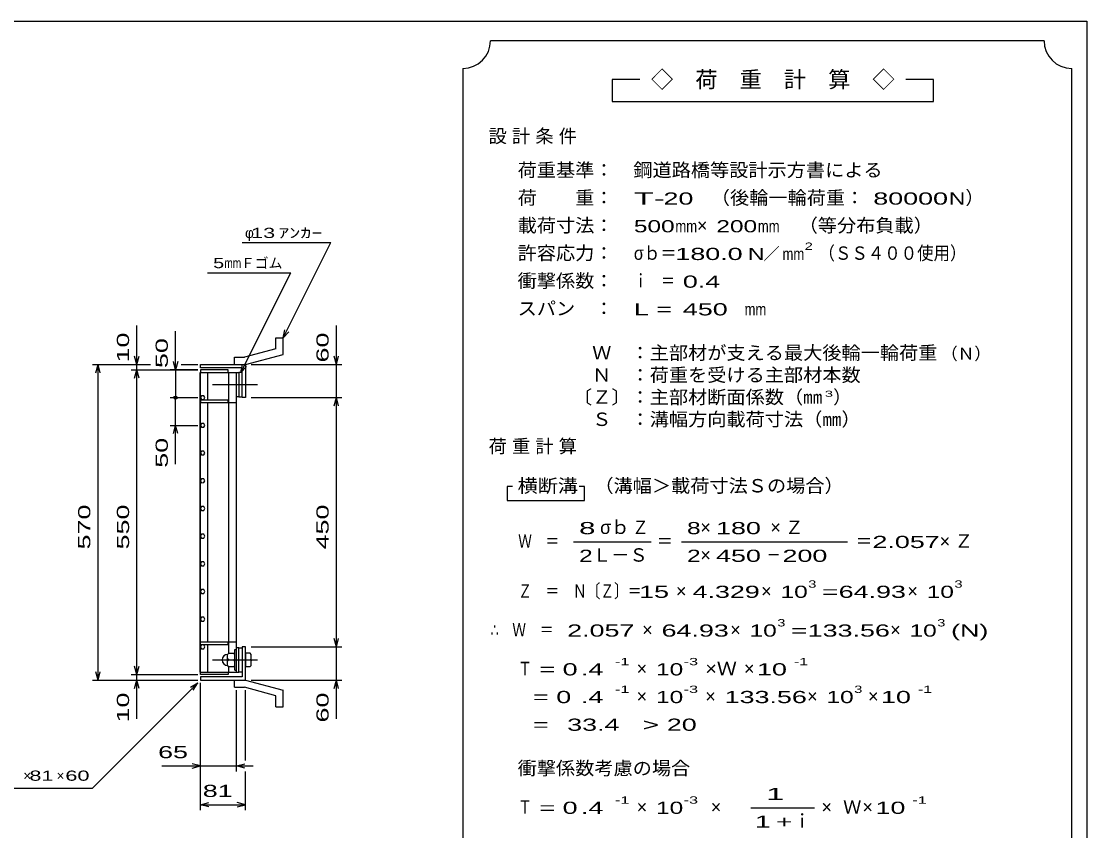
# Model space of a CAD drawing. Units: millimetres, scale not verified. Extents: x -1820 to 1731, y -1282 to 1054.
# Drawn here: x -194 to 1731, y -408 to 1054 of the extents above; entities that cross this region are included whole.
import ezdxf
from ezdxf.enums import TextEntityAlignment as Align

# ---------------------------------------------------------------- set-up
doc = ezdxf.new("R2010")
doc.units = ezdxf.units.MM
doc.header["$LTSCALE"] = 10
doc.linetypes.add('CHAIN', pattern=[18.5, 12, -1.5, 3.5, -1.5])
for name, color, linetype, lineweight in [('0_2', 150, 'Continuous', 25), ('16', 3, 'Continuous', 25), ('19', 6, 'Continuous', 25), ('22', 4, 'Continuous', 25), ('24', 2, 'Continuous', 25)]:
    doc.layers.add(name, color=color, linetype=linetype, lineweight=lineweight)
doc.styles.add('ベクトル', font='')
doc.styles.get('ベクトル').set_extended_font_data('ベクトル')

msp = doc.modelspace()

# ---------------------------------------------------------------- linework, layer by layer
at = {"layer": '0_2'}
for p, q in [((-1729, 1053.5), (1731, 1053.5)), ((1731, 1053.5), (1731, -1146.5))]:
    msp.add_line(p, q, dxfattribs=at)
at = {"layer": '16'}
for p, q in [((180, 424), (130, 424)), ((130, 424), (130, 419.5)), ((180, 419.5), (180, 424)), ((129.3, -121.5), (129.3, 419.5)), ((129.3, 419.5), (130, 419.5)), ((130, 419.5), (180, 419.5)), ((130, -121.5), (130, 419.5)), ((130, 419.5), (195, 419.5)), ((143.5, 369.5), (143.5, 419.5)), ((181.5, -86.5), (181.5, 419.5)), ((195, -121.5), (195, 419.5)), ((195, 419.5), (199.5, 419.5)), ((199.5, 419.5), (199.5, 375.5)), ((205.5, 419.5), (199.5, 419.5)), ((205.5, 375.5), (205.5, 419.5)), ((131.98, 377.45), (130, 373.97)), ((130, 373.97), (132.02, 370.52)), ((130, 369.5), (130, 365)), ((180, 369.5), (130, 369.5)), ((135.98, 377.48), (131.98, 377.45)), ((132.02, 370.52), (136.02, 370.55)), ((138, 374), (135.98, 377.48)), ((136.02, 370.55), (138, 374.03)), ((180, 365), (180, 369.5)), ((199.5, 375.5), (195, 375.5)), ((199.5, 375.5), (205.5, 375.5)), ((130, 365), (195, 365)), ((143.5, -67), (143.5, 365)), ((131.98, 327.45), (130, 323.97)), ((135.98, 327.48), (131.98, 327.45)), ((138, 324), (135.98, 327.48)), ((130, 323.97), (132.02, 320.52)), ((132.02, 320.52), (136.02, 320.55)), ((136.02, 320.55), (138, 324.03)), ((131.98, 277.45), (130, 273.97)), ((130, 273.97), (132.02, 270.52)), ((135.98, 277.48), (131.98, 277.45)), ((132.02, 270.52), (136.02, 270.55)), ((138, 274), (135.98, 277.48)), ((136.02, 270.55), (138, 274.03)), ((131.98, 227.45), (130, 223.97)), ((130, 223.97), (132.02, 220.52)), ((135.98, 227.48), (131.98, 227.45)), ((132.02, 220.52), (136.02, 220.55)), ((138, 224), (135.98, 227.48)), ((136.02, 220.55), (138, 224.03)), ((131.98, 177.45), (130, 173.97)), ((130, 173.97), (132.02, 170.52)), ((135.98, 177.48), (131.98, 177.45)), ((138, 174), (135.98, 177.48)), ((136.02, 170.55), (138, 174.03)), ((132.02, 170.52), (136.02, 170.55)), ((131.98, 127.45), (130, 123.97)), ((130, 123.97), (132.02, 120.52)), ((135.98, 127.48), (131.98, 127.45)), ((132.02, 120.52), (136.02, 120.55)), ((138, 124), (135.98, 127.48)), ((136.02, 120.55), (138, 124.03)), ((131.98, 77.45), (130, 73.97)), ((135.98, 77.48), (131.98, 77.45)), ((138, 74), (135.98, 77.48)), ((130, 73.97), (132.02, 70.52)), ((132.02, 70.52), (136.02, 70.55)), ((136.02, 70.55), (138, 74.03)), ((131.98, 27.45), (130, 23.97)), ((130, 23.97), (132.02, 20.52)), ((135.98, 27.48), (131.98, 27.45)), ((132.02, 20.52), (136.02, 20.55)), ((138, 24), (135.98, 27.48)), ((136.02, 20.55), (138, 24.03)), ((131.98, -22.55), (130, -26.03)), ((130, -26.03), (132.02, -29.48)), ((135.98, -22.52), (131.98, -22.55)), ((132.02, -29.48), (136.02, -29.45)), ((138, -26), (135.98, -22.52)), ((136.02, -29.45), (138, -25.97)), ((130, -71.5), (130, -67)), ((130, -67), (195, -67)), ((130, -71.5), (180, -71.5)), ((131.98, -72.55), (130, -76.03)), ((130, -76.03), (132.02, -79.48)), ((135.98, -72.52), (131.98, -72.55)), ((138, -76), (135.98, -72.52)), ((136.02, -79.45), (138, -75.97)), ((143.5, -121.5), (143.5, -71.5)), ((180, -71.5), (180, -67)), ((132.02, -79.48), (136.02, -79.45)), ((181, -87.5), (179, -89.5)), ((179, -109.5), (179, -89.5)), ((181, -87.5), (190, -87.5)), ((192, -89.5), (190, -87.5)), ((192, -118), (192, -81)), ((192, -81), (195, -81)), ((199.5, -77.5), (195, -77.5)), ((195, -118), (195, -81)), ((199.5, -121.5), (199.5, -77.5)), ((199.5, -77.5), (205.5, -77.5)), ((205.5, -77.5), (205.5, -121.5)), ((181, -99.5), (179, -97.5)), ((181, -99.5), (179, -101.5)), ((179, -109.5), (181, -111.5)), ((181, -99.5), (190, -99.5)), ((181, -111.5), (190, -111.5)), ((181.5, -121.5), (181.5, -112.5)), ((190, -99.5), (192, -97.5)), ((192, -101.5), (190, -99.5)), ((190, -111.5), (192, -109.5)), ((129.3, -121.5), (130, -121.5)), ((130, -121.5), (180, -121.5)), ((130, -126), (130, -121.5)), ((130, -121.5), (195, -121.5)), ((180, -126), (130, -126)), ((180, -121.5), (180, -126)), ((192, -118), (195, -118)), ((195, -121.5), (199.5, -121.5)), ((205.5, -121.5), (199.5, -121.5))]:
    msp.add_line(p, q, dxfattribs=at)
at = {"layer": '16', "linetype": 'CHAIN'}
for p, q in [((152, 397.5), (233, 397.5)), ((152, -99.5), (233, -99.5))]:
    msp.add_line(p, q, dxfattribs=at)
at = {"layer": '16'}
msp.add_arc((179, -99.5), 10, 90, 270, dxfattribs=at)
at = {"layer": '19'}
for p, q in [((266.11, 482.12), (279.11, 482.12)), ((266.11, 462.1), (266.11, 482.12)), ((279.11, 452.12), (279.11, 482.12)), ((266.11, 462.1), (209.78, 447.01)), ((191.49, 447.01), (209.78, 447.01)), ((191.49, 434.01), (191.49, 447.01)), ((211.5, 434), (279.11, 452.12)), ((130, 428), (130, 434)), ((130, 434), (211.5, 434)), ((205.5, 428), (130, 428)), ((191.5, 434), (211.5, 434)), ((205.5, 374), (205.5, 428)), ((211.5, 434), (211.5, 374)), ((211.5, 374), (205.5, 374)), ((211.5, -76), (205.5, -76)), ((205.5, -76), (205.5, -130)), ((211.5, -136), (211.5, -76)), ((219.5, -87.5), (211.5, -87.5)), ((211.5, -87.5), (211.5, -111.5)), ((221.5, -89.5), (219.5, -87.5)), ((221.5, -109.5), (221.5, -89.5)), ((211.5, -99.5), (219.5, -99.5)), ((211.5, -111.5), (219.5, -111.5)), ((221.5, -97.5), (219.5, -99.5)), ((219.5, -99.5), (221.5, -101.5)), ((219.5, -111.5), (221.5, -109.5)), ((130, -130), (130, -136)), ((205.5, -130), (130, -130)), ((130, -136), (211.5, -136)), ((191.49, -149.01), (191.49, -136.01)), ((191.49, -149.01), (209.78, -149.01)), ((191.5, -136), (211.5, -136)), ((266.11, -164.1), (209.78, -149.01)), ((211.5, -136), (279.11, -154.12)), ((266.11, -184.12), (266.11, -164.1)), ((279.11, -184.12), (279.11, -154.12)), ((266.11, -184.12), (279.11, -184.12))]:
    msp.add_line(p, q, dxfattribs=at)
at = {"layer": '22'}
for p, q in [((205.5, 654), (365.5, 654)), ((279.5, 482), (365.5, 654)), ((143, 599.5), (293, 599.5)), ((203, 419.5), (293, 599.5)), ((15, 434), (15, 504)), ((375.5, 434), (375.5, 504)), ((85, 424), (85, 494)), ((279.5, 482), (282.5, 496.6)), ((279.5, 482), (289.5, 493)), ((15, 434), (11, 449)), ((15, 434), (19, 449)), ((375.5, 434), (371.5, 449)), ((375.5, 434), (379.5, 449)), ((-65, 434), (40, 434)), ((-59, 419), (-55, 434)), ((-51, 419), (-55, 434)), ((-55, -136), (-55, 434)), ((5, 434), (40, 434)), ((5, 424), (125, 424)), ((11, 409), (15, 424)), ((15, 424), (15, 434)), ((19, 409), (15, 424)), ((15, -126), (15, 424)), ((125, 424), (75, 424)), ((85, 424), (81, 439)), ((89, 439), (85, 424)), ((85, 424), (85, 374)), ((95, 434), (125, 434)), ((95, 434), (125, 434)), ((203, 419.5), (206, 434.1)), ((203, 419.5), (213, 430.5)), ((221.5, 434), (385.5, 434)), ((375.5, 374), (375.5, 434)), ((75, 374), (125, 374)), ((85, 324), (85, 374)), ((221.5, 374), (385.5, 374)), ((371.5, 359), (375.5, 374)), ((379.5, 359), (375.5, 374)), ((375.5, -76), (375.5, 374)), ((75, 324), (125, 324)), ((81, 309), (85, 324)), ((89, 309), (85, 324)), ((85, 254), (85, 324)), ((221.5, -76), (385.5, -76)), ((375.5, -76), (371.5, -61)), ((375.5, -76), (379.5, -61)), ((375.5, -136), (375.5, -76)), ((15, -126), (11, -111)), ((15, -126), (19, -111)), ((-55, -136), (-59, -121)), ((-55, -136), (-51, -121)), ((5, -126), (125, -126)), ((15, -136), (15, -126)), ((-65, -136), (125, -136)), ((-65, -331), (125, -141)), ((5, -136), (125, -136)), ((11, -151), (15, -136)), ((19, -151), (15, -136)), ((15, -206), (15, -136)), ((112, -149), (125, -141)), ((117, -154), (125, -141)), ((130, -301), (130, -141)), ((130, -371), (130, -141)), ((221.5, -136), (385.5, -136)), ((371.5, -151), (375.5, -136)), ((379.5, -151), (375.5, -136)), ((375.5, -206), (375.5, -136)), ((195, -301), (195, -154)), ((211.5, -281), (211.5, -154)), ((130, -291), (115, -287)), ((195, -291), (210, -287)), ((60, -291), (130, -291)), ((115, -295), (130, -291)), ((130, -291), (195, -291)), ((210, -295), (195, -291)), ((195, -291), (225, -291)), ((211.5, -371), (211.5, -301)), ((-265, -331), (-65, -331)), ((130, -361), (145, -357)), ((145, -365), (130, -361)), ((130, -361), (211.5, -361)), ((211.5, -361), (196.5, -357)), ((196.5, -365), (211.5, -361))]:
    msp.add_line(p, q, dxfattribs=at)
msp.add_circle((85, 374), 3, dxfattribs=at)
at = {"layer": '24', "color": 4}
for p, q in [((1654, 1018.5), (654, 1018.5)), ((604, 968.5), (604, -581.5)), ((1704, -581.5), (1704, 968.5)), ((924, 948.5), (874, 948.5)), ((874, 948.5), (874, 908.5)), ((1454, 948.5), (1404, 948.5)), ((1454, 908.5), (1454, 948.5)), ((874, 908.5), (1454, 908.5)), ((694, 213.5), (684, 213.5)), ((684, 213.5), (684, 188.5)), ((824, 213.5), (814, 213.5)), ((824, 188.5), (824, 213.5)), ((684, 188.5), (824, 188.5)), ((804, 113.5), (944, 113.5)), ((999, 113.5), (1299, 113.5)), ((1124, -366.5), (1239, -366.5))]:
    msp.add_line(p, q, dxfattribs=at)
for centre, start, end in [((604, 1018.5), 270, 0), ((1704, 1018.5), 180, 270)]:
    msp.add_arc(centre, 50, start, end, dxfattribs=at)

# ---------------------------------------------------------------- texts
at = {"layer": '22', "color": 2, "style": 'ベクトル'}
for s, p in [('φ', (210.5, 671.5)), ('Ｆゴム', (203, 617)), ('×', (-190, -308.5)), ('×', (-130, -308.5))]:
    msp.add_text(s, height=18.33, dxfattribs=at).set_placement(p, align=Align.MIDDLE_LEFT)
for s, height, width, p in [(' 13 ', 18.33, 1.6, (210.5, 671.5)), ('ｱﾝｶｰ', 18.33, 1.6, (270.5, 671.5)), ('5', 18.33, 1.45, (153, 617)), ('mm', 18.33, 0.75, (173, 617)), (' 65 ', 21.99, 1.65, (40, -266)), (' 81 ', 18.33, 1.6, (-190, -308.5)), (' 60 ', 18.33, 1.6, (-125, -308.5)), (' 81 ', 21.99, 1.65, (120.75, -336))]:
    msp.add_text(s, height=height, dxfattribs=dict(at, width=width)).set_placement(p, align=Align.MIDDLE_LEFT)
at = {"layer": '22', "color": 2, "style": 'ベクトル', "width": 1.65}
for s, p in [(' 10 ', (-10, 424)), (' 60 ', (350.5, 424)), (' 50 ', (60, 414)), (' 50 ', (60, 234)), (' 570 ', (-80, 86.5)), (' 550 ', (-10, 86.5)), (' 450 ', (350.5, 86.5)), (' 10 ', (-10, -226)), (' 60 ', (350.5, -226))]:
    msp.add_text(s, height=21.99, rotation=90, dxfattribs=at).set_placement(p, align=Align.MIDDLE_LEFT)
at = {"layer": '24', "style": 'ベクトル'}
for s, height, p in [('◇\u3000荷\u3000重\u3000計\u3000算\u3000◇', 29.33, (944, 948.5)), ('）', 24.19, (1512, 735)), ('×', 24.19, (1027, 685)), ('／', 21.99, (1146.5, 633.5)), ('（Ｎ）', 21.99, (1468, 453.5)), ('）', 24.19, (1273, 375)), ('σｂ', 24.19, (852, 140)), ('×', 24.19, (1033, 140)), ('Ｌ－Ｓ', 24.19, (839, 90)), ('×', 24.19, (1033, 90)), ('×', 24.19, (989, 25)), ('×', 24.19, (1143, 25)), ('×', 24.19, (1407, 25)), ('×', 24.19, (928, -45)), ('×', 24.19, (1087, -45)), ('×', 24.19, (1376, -45)), ('×', 24.19, (918, -115)), ('×', 24.19, (1112, -115)), ('×', 24.19, (918, -165)), ('×', 24.19, (1042, -165)), ('×', 24.19, (1226, -165)), ('×', 24.19, (1336, -165)), ('×', 24.19, (918, -365)), ('×', 24.19, (1052, -365)), ('×', 24.19, (1252, -365)), ('Ｗ', 24.19, (1291, -365)), ('×', 24.19, (1326, -365)), ('ｉ', 24.19, (1200.5, -390))]:
    msp.add_text(s, height=height, dxfattribs=at).set_placement(p, align=Align.MIDDLE_LEFT)
for s, height, width, p in [('荷重基準：\u3000', 24.19, 1.05, (703, 785)), ('鋼道路橋等設計示方書による', 24.19, 1.05, (912, 785)), ('荷\u3000\u3000重：\u3000', 24.19, 1.05, (703, 735)), ('（後輪一輪荷重：', 24.19, 1.05, (1052, 735)), ('T-', 21.99, 2, (913, 733.5)), (' 20 ', 21.99, 1.65, (953, 733.5)), (' 80000', 21.99, 1.65, (1332, 733.5)), ('N', 21.99, 1.4, (1482, 733.5)), ('載荷寸法：\u3000', 24.19, 1.05, (703, 685)), ('500', 21.99, 1.5, (913, 683.5)), ('200', 21.99, 1.5, (1062, 683.5)), ('\u3000（等分布負載）', 24.19, 1.05, (1176, 685)), ('mm', 21.99, 0.8, (988, 683.5)), ('mm', 21.99, 0.8, (1137, 683.5)), ('許容応力：\u3000', 24.19, 1.05, (703, 635)), ('σｂ＝', 24.19, 0.9, (913, 635)), ('180.0', 21.99, 1.65, (988, 633.5)), ('N', 21.99, 1.4, (1119, 633.5)), ('mm', 21.99, 0.8, (1181.5, 633.5)), ('2', 13.2, 1.5, (1221.5, 647.5)), ('（ＳＳ４００使用）', 24.19, 0.9, (1246.5, 635)), ('衝撃係数：\u3000', 24.19, 1.05, (703, 585)), ('ｉ\u3000＝', 24.19, 0.75, (913, 585)), (' 0.4', 21.99, 1.65, (988, 583.5)), ('スパン\u3000：\u3000', 24.19, 1.05, (703, 535)), ('L =', 21.99, 1.65, (913, 533.5)), (' 450 ', 21.99, 1.65, (988, 533.5)), ('mm', 21.99, 0.8, (1113, 533.5)), ('\u3000Ｗ\u3000：主部材が支える最大後輪一輪荷重', 24.19, 1.05, (803, 455)), ('\u3000Ｎ\u3000：荷重を受ける主部材本数', 24.19, 1.05, (803, 415)), ('〔Ｚ〕：主部材断面係数（㎜', 24.19, 1.05, (803, 375)), ('3', 11, 1.8, (1258, 381)), ('\u3000Ｓ\u3000：溝幅方向載荷寸法（㎜）', 24.19, 1.05, (803, 335)), ('\u3000（溝幅＞載荷寸法Ｓの場合）', 24.19, 1.05, (807, 215)), ('横断溝', 24.19, 1.1, (703, 215)), ('8', 21.99, 1.8, (814, 138.5)), ('Ｚ', 24.19, 0.9, (910, 140)), ('8', 21.99, 1.5, (1009, 138.5)), (' 180 ', 21.99, 1.65, (1048, 138.5)), ('Ｗ\u3000＝', 24.19, 0.75, (704, 115)), ('＝', 24.19, 0.9, (954, 115)), ('＝', 24.19, 0.9, (1314, 115)), ('2.057', 21.99, 1.65, (1344, 113.5)), ('2', 21.99, 1.5, (814, 88.5)), ('2', 21.99, 1.5, (1009, 88.5)), (' 450 ', 21.99, 1.65, (1048, 88.5)), (' 200 ', 21.99, 1.65, (1168, 88.5)), ('－', 24.19, 0.75, (1153, 90)), ('Ｚ\u3000＝\u3000Ｎ〔Ｚ〕＝', 24.19, 0.75, (704, 25)), ('3', 13.2, 1.5, (1228, 37.5)), ('3', 13.2, 1.5, (1492, 37.5)), (' 15 ', 21.99, 1.65, (909, 23.5)), ('4.329', 21.99, 1.65, (1019, 23.5)), ('10', 21.99, 1.5, (1178, 23.5)), ('=', 21.99, 1.7, (1253, 23.5)), ('64.93', 21.99, 1.65, (1283, 23.5)), ('10', 21.99, 1.5, (1442, 23.5)), ('∴\u3000Ｗ\u3000＝', 24.19, 0.75, (654, -45)), (' 2.057', 21.99, 1.65, (779, -46.5)), ('64.93', 21.99, 1.65, (963, -46.5)), ('10', 21.99, 1.5, (1122, -46.5)), ('3', 13.2, 1.5, (1172, -32.5)), ('133.56', 21.99, 1.65, (1227, -46.5)), ('10', 21.99, 1.5, (1411, -46.5)), ('3', 13.2, 1.5, (1461, -32.5)), ('(N)', 21.99, 1.65, (1486, -46.5)), ('=', 21.99, 1.7, (1197, -46.5)), ('-1', 13.2, 1.65, (879, -102.5)), ('-3', 13.2, 1.65, (1003, -102.5)), ('-1', 13.2, 1.65, (1202, -102.5)), ('Ｔ', 24.19, 0.75, (704, -115)), (' = 0', 21.99, 1.65, (729, -116.5)), (' .4 ', 21.99, 1.65, (804, -116.5)), ('10', 21.99, 1.5, (953, -116.5)), ('×Ｗ', 24.19, 1.1, (1042, -115)), (' 10 ', 21.99, 1.65, (1122, -116.5)), ('-1', 13.2, 1.65, (879, -152.5)), ('-3', 13.2, 1.65, (1003, -152.5)), ('3', 13.2, 1.5, (1311, -152.5)), ('-1', 13.2, 1.65, (1426, -152.5)), ('  = 0', 21.99, 1.65, (704, -166.5)), (' .4 ', 21.99, 1.65, (804, -166.5)), ('10', 21.99, 1.5, (953, -166.5)), ('133.56', 21.99, 1.65, (1077, -166.5)), ('10', 21.99, 1.5, (1261, -166.5)), (' 10 ', 21.99, 1.65, (1346, -166.5)), (' 33.4', 21.99, 1.65, (779, -216.5)), ('>', 21.99, 1.7, (929, -216.5)), (' 20 ', 21.99, 1.65, (959, -216.5)), ('  =', 21.99, 1.65, (704, -216.5)), ('衝撃係数考慮の場合', 24.19, 1.05, (703, -295)), ('-1', 13.2, 1.65, (879, -352.5)), ('-3', 13.2, 1.65, (1003, -352.5)), ('-1', 13.2, 1.65, (1416, -352.5)), ('Ｔ', 24.19, 0.75, (704, -365)), (' = 0', 21.99, 1.65, (729, -366.5)), (' .4 ', 21.99, 1.65, (804, -366.5)), ('10', 21.99, 1.5, (953, -366.5)), (' 10 ', 21.99, 1.65, (1336, -366.5))]:
    msp.add_text(s, height=height, dxfattribs=dict(at, width=width)).set_placement(p, align=Align.MIDDLE_LEFT)
at = {"layer": '24', "attachment_point": 4, "style": 'ベクトル'}
for s, insert, char_height in [('\\T1.28;設計条件', (650.5, 845), 24.19), ('\\T1.28;荷重計算', (650.5, 285), 24.19), ('\\T1.42;×Ｚ', (1159.5, 140), 24.19), ('\\T1.42;×Ｚ', (1465.5, 115), 24.19), ('\\T1.25;\\W2;\\~1\\~', (1131.5, -341.5), 21.99), ('\\T1.33;\\W1.75;1+', (1131.5, -391.5), 21.99)]:
    msp.add_mtext(s, dxfattribs=dict(at, insert=insert, char_height=char_height))

doc.saveas('drawing.dxf')
